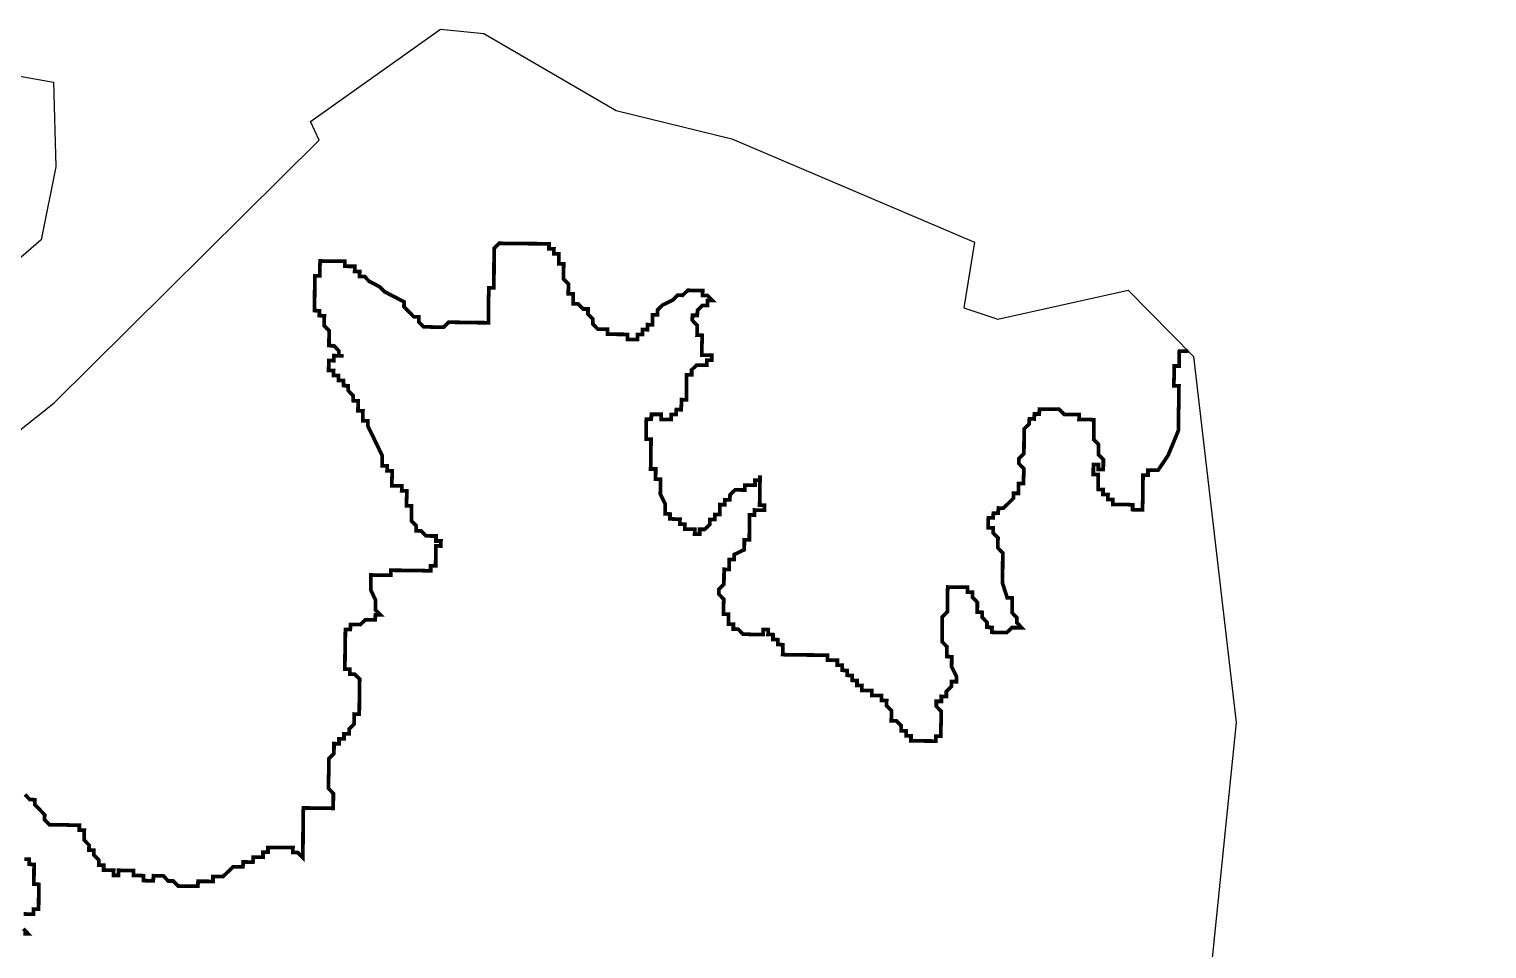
# Model space of a CAD drawing. Header units: metres. Extents: x 259555 to 262666, y 2177299 to 2181346.
# Drawn here: x 261083 to 262245, y 2180337 to 2181070 of the extents above; entities that cross this region are included whole.
import ezdxf

# ---------------------------------------------------------------- set-up
doc = ezdxf.new("R2010")
doc.units = ezdxf.units.M
doc.layers.add('HAZARDS LINE', color=1, linetype='Continuous')
doc.layers.add('village', color=3, linetype='Continuous')

msp = doc.modelspace()

# ---------------------------------------------------------------- linework, layer by layer
at = {"layer": 'HAZARDS LINE', "lineweight": 18}
for points in [[(262007.2, 2180813.2, 2.97, 2.97, 0), (262004.1, 2180813.3, 2.97, 2.97, 0), (262000.1, 2180813.3, 2.97, 2.97, 0), (262000, 2180809.4, 2.97, 2.97, 0), (262000, 2180805.4, 2.97, 2.97, 0), (261999.9, 2180801.4, 2.97, 2.97, 0), (261996, 2180801.5, 2.97, 2.97, 0), (261995.9, 2180797.5, 2.97, 2.97, 0), (261995.9, 2180793.5, 2.97, 2.97, 0), (261995.8, 2180789.6, 2.97, 2.97, 0), (261995.8, 2180785.6, 2.97, 2.97, 0), (261999.8, 2180785.6, 2.97, 2.97, 0), (261999.7, 2180781.6, 2.97, 2.97, 0), (261999.7, 2180777.6, 2.97, 2.97, 0), (261999.6, 2180773.7, 2.97, 2.97, 0), (261999.6, 2180769.7, 2.97, 2.97, 0), (261999.5, 2180765.7, 2.97, 2.97, 0), (261999.5, 2180761.8, 2.97, 2.97, 0), (261999.4, 2180757.8, 2.97, 2.97, 0), (261999.4, 2180753.8, 2.97, 2.97, 0), (261999.3, 2180749.9, 2.97, 2.97, 0), (261991.1, 2180730.1, 2.97, 2.97, 0), (261983.1, 2180718.3, 2.97, 2.97, 0), (261979.1, 2180718.4, 2.97, 2.97, 0), (261975.1, 2180718.4, 2.97, 2.97, 0), (261975.1, 2180714.5, 2.97, 2.97, 0), (261971.1, 2180714.5, 2.97, 2.97, 0), (261971.1, 2180710.6, 2.97, 2.97, 0), (261971, 2180706.6, 2.97, 2.97, 0), (261971, 2180702.6, 2.97, 2.97, 0), (261970.9, 2180698.7, 2.97, 2.97, 0), (261970.9, 2180694.7, 2.97, 2.97, 0), (261970.8, 2180690.7, 2.97, 2.97, 0), (261970.8, 2180686.8, 2.97, 2.97, 0), (261966.8, 2180686.8, 2.97, 2.97, 0), (261962.8, 2180686.9, 2.97, 2.97, 0), (261962.9, 2180690.8, 2.97, 2.97, 0), (261958.9, 2180690.9, 2.97, 2.97, 0), (261955, 2180690.9, 2.97, 2.97, 0), (261951, 2180691, 2.97, 2.97, 0), (261947, 2180691, 2.97, 2.97, 0), (261947.1, 2180695, 2.97, 2.97, 0), (261943.1, 2180695, 2.97, 2.97, 0), (261943.2, 2180699, 2.97, 2.97, 0), (261939.2, 2180699, 2.97, 2.97, 0), (261939.3, 2180703, 2.97, 2.97, 0), (261935.3, 2180703.1, 2.97, 2.97, 0), (261935.3, 2180707, 2.97, 2.97, 0), (261935.4, 2180711, 2.97, 2.97, 0), (261935.4, 2180715, 2.97, 2.97, 0), (261931.5, 2180715, 2.97, 2.97, 0), (261931.5, 2180719, 2.97, 2.97, 0), (261931.6, 2180722.9, 2.97, 2.97, 0), (261935.5, 2180722.9, 2.97, 2.97, 0), (261935.5, 2180718.9, 2.97, 2.97, 0), (261939.4, 2180718.9, 2.97, 2.97, 0), (261939.5, 2180722.8, 2.97, 2.97, 0), (261939.5, 2180726.8, 2.97, 2.97, 0), (261935.6, 2180730.8, 2.97, 2.97, 0), (261935.7, 2180734.8, 2.97, 2.97, 0), (261935.7, 2180738.8, 2.97, 2.97, 0), (261931.8, 2180742.8, 2.97, 2.97, 0), (261931.9, 2180746.7, 2.97, 2.97, 0), (261931.9, 2180750.7, 2.97, 2.97, 0), (261932, 2180754.7, 2.97, 2.97, 0), (261932, 2180758.6, 2.97, 2.97, 0), (261928, 2180758.7, 2.97, 2.97, 0), (261924.1, 2180758.7, 2.97, 2.97, 0), (261920.1, 2180758.8, 2.97, 2.97, 0), (261920.2, 2180762.7, 2.97, 2.97, 0), (261916.2, 2180762.8, 2.97, 2.97, 0), (261912.2, 2180762.8, 2.97, 2.97, 0), (261908.3, 2180762.9, 2.97, 2.97, 0), (261904.3, 2180766.9, 2.97, 2.97, 0), (261900.4, 2180767, 2.97, 2.97, 0), (261896.4, 2180767, 2.97, 2.97, 0), (261892.4, 2180767, 2.97, 2.97, 0), (261888.5, 2180767.1, 2.97, 2.97, 0), (261888.4, 2180763.1, 2.97, 2.97, 0), (261884.5, 2180763.2, 2.97, 2.97, 0), (261884.4, 2180759.2, 2.97, 2.97, 0), (261880.5, 2180759.3, 2.97, 2.97, 0), (261880.4, 2180755.3, 2.97, 2.97, 0), (261876.4, 2180751.4, 2.97, 2.97, 0), (261876.3, 2180747.4, 2.97, 2.97, 0), (261876.3, 2180743.4, 2.97, 2.97, 0), (261876.2, 2180739.5, 2.97, 2.97, 0), (261876.2, 2180735.5, 2.97, 2.97, 0), (261876.1, 2180731.5, 2.97, 2.97, 0), (261872.1, 2180727.6, 2.97, 2.97, 0), (261872.1, 2180723.7, 2.97, 2.97, 0), (261876, 2180719.7, 2.97, 2.97, 0), (261876, 2180715.7, 2.97, 2.97, 0), (261875.9, 2180711.7, 2.97, 2.97, 0), (261875.9, 2180707.8, 2.97, 2.97, 0), (261871.9, 2180707.8, 2.97, 2.97, 0), (261871.8, 2180703.8, 2.97, 2.97, 0), (261871.8, 2180699.9, 2.97, 2.97, 0), (261867.8, 2180699.9, 2.97, 2.97, 0), (261867.8, 2180696, 2.97, 2.97, 0), (261863.8, 2180692, 2.97, 2.97, 0), (261859.8, 2180688.1, 2.97, 2.97, 0), (261855.8, 2180688.2, 2.97, 2.97, 0), (261855.7, 2180684.2, 2.97, 2.97, 0), (261851.8, 2180684.2, 2.97, 2.97, 0), (261851.7, 2180680.3, 2.97, 2.97, 0), (261847.8, 2180680.3, 2.97, 2.97, 0), (261847.7, 2180676.4, 2.97, 2.97, 0), (261847.7, 2180672.4, 2.97, 2.97, 0), (261851.6, 2180672.3, 2.97, 2.97, 0), (261851.6, 2180668.4, 2.97, 2.97, 0), (261855.5, 2180664.4, 2.97, 2.97, 0), (261855.4, 2180660.4, 2.97, 2.97, 0), (261855.4, 2180656.4, 2.97, 2.97, 0), (261859.3, 2180652.4, 2.97, 2.97, 0), (261859.3, 2180648.5, 2.97, 2.97, 0), (261859.2, 2180644.5, 2.97, 2.97, 0), (261859.2, 2180640.5, 2.97, 2.97, 0), (261859, 2180628.6, 2.97, 2.97, 0), (261862.8, 2180616.7, 2.97, 2.97, 0), (261866.8, 2180616.6, 2.97, 2.97, 0), (261866.8, 2180612.7, 2.97, 2.97, 0), (261866.7, 2180608.7, 2.97, 2.97, 0), (261866.7, 2180604.7, 2.97, 2.97, 0), (261870.6, 2180600.7, 2.97, 2.97, 0), (261870.5, 2180596.8, 2.97, 2.97, 0), (261874.4, 2180592.7, 2.97, 2.97, 0), (261870.5, 2180592.8, 2.97, 2.97, 0), (261866.5, 2180592.8, 2.97, 2.97, 0), (261862.5, 2180588.9, 2.97, 2.97, 0), (261858.5, 2180589, 2.97, 2.97, 0), (261854.6, 2180589, 2.97, 2.97, 0), (261850.6, 2180589.1, 2.97, 2.97, 0), (261850.7, 2180593, 2.97, 2.97, 0), (261846.7, 2180593.1, 2.97, 2.97, 0), (261846.7, 2180597, 2.97, 2.97, 0), (261842.8, 2180601.1, 2.97, 2.97, 0), (261842.9, 2180605, 2.97, 2.97, 0), (261838.9, 2180605.1, 2.97, 2.97, 0), (261839, 2180609, 2.97, 2.97, 0), (261839, 2180613, 2.97, 2.97, 0), (261835.1, 2180617, 2.97, 2.97, 0), (261835.1, 2180621, 2.97, 2.97, 0), (261831.2, 2180621, 2.97, 2.97, 0), (261831.2, 2180625, 2.97, 2.97, 0), (261827.3, 2180625, 2.97, 2.97, 0), (261823.3, 2180625.1, 2.97, 2.97, 0), (261819.3, 2180625.1, 2.97, 2.97, 0), (261815.4, 2180625.2, 2.97, 2.97, 0), (261815.3, 2180621.2, 2.97, 2.97, 0), (261815.3, 2180617.3, 2.97, 2.97, 0), (261815.2, 2180613.3, 2.97, 2.97, 0), (261815.2, 2180609.3, 2.97, 2.97, 0), (261815.1, 2180605.4, 2.97, 2.97, 0), (261811.1, 2180601.4, 2.97, 2.97, 0), (261811, 2180597.5, 2.97, 2.97, 0), (261811, 2180593.5, 2.97, 2.97, 0), (261811, 2180589.5, 2.97, 2.97, 0), (261810.9, 2180585.6, 2.97, 2.97, 0), (261810.9, 2180581.6, 2.97, 2.97, 0), (261814.8, 2180577.6, 2.97, 2.97, 0), (261814.7, 2180569.7, 2.97, 2.97, 0), (261818.6, 2180569.6, 2.97, 2.97, 0), (261818.5, 2180561.7, 2.97, 2.97, 0), (261822.4, 2180553.7, 2.97, 2.97, 0), (261822.4, 2180549.7, 2.97, 2.97, 0), (261818.4, 2180549.8, 2.97, 2.97, 0), (261818.3, 2180545.8, 2.97, 2.97, 0), (261814.3, 2180541.9, 2.97, 2.97, 0), (261814.3, 2180537.9, 2.97, 2.97, 0), (261810.3, 2180538, 2.97, 2.97, 0), (261810.3, 2180534, 2.97, 2.97, 0), (261806.3, 2180534.1, 2.97, 2.97, 0), (261806.3, 2180530.1, 2.97, 2.97, 0), (261810.2, 2180526.1, 2.97, 2.97, 0), (261810.1, 2180522.1, 2.97, 2.97, 0), (261810.1, 2180518.2, 2.97, 2.97, 0), (261810, 2180514.2, 2.97, 2.97, 0), (261810, 2180510.2, 2.97, 2.97, 0), (261809.9, 2180506.3, 2.97, 2.97, 0), (261806, 2180506.3, 2.97, 2.97, 0), (261805.9, 2180502.3, 2.97, 2.97, 0), (261802, 2180502.4, 2.97, 2.97, 0), (261798, 2180502.4, 2.97, 2.97, 0), (261794, 2180502.5, 2.97, 2.97, 0), (261790.1, 2180502.5, 2.97, 2.97, 0), (261786.1, 2180502.6, 2.97, 2.97, 0), (261786.1, 2180506.6, 2.97, 2.97, 0), (261782.2, 2180506.6, 2.97, 2.97, 0), (261782.2, 2180510.6, 2.97, 2.97, 0), (261778.3, 2180510.6, 2.97, 2.97, 0), (261778.3, 2180514.6, 2.97, 2.97, 0), (261774.4, 2180518.6, 2.97, 2.97, 0), (261770.4, 2180518.6, 2.97, 2.97, 0), (261770.5, 2180522.6, 2.97, 2.97, 0), (261770.5, 2180526.6, 2.97, 2.97, 0), (261766.6, 2180530.6, 2.97, 2.97, 0), (261766.7, 2180534.6, 2.97, 2.97, 0), (261762.7, 2180534.6, 2.97, 2.97, 0), (261762.7, 2180538.6, 2.97, 2.97, 0), (261758.8, 2180538.6, 2.97, 2.97, 0), (261754.8, 2180538.7, 2.97, 2.97, 0), (261754.9, 2180542.6, 2.97, 2.97, 0), (261750.9, 2180542.7, 2.97, 2.97, 0), (261746.9, 2180542.7, 2.97, 2.97, 0), (261747, 2180546.7, 2.97, 2.97, 0), (261743, 2180546.7, 2.97, 2.97, 0), (261743.1, 2180550.7, 2.97, 2.97, 0), (261739.1, 2180550.8, 2.97, 2.97, 0), (261739.1, 2180554.7, 2.97, 2.97, 0), (261735.2, 2180554.8, 2.97, 2.97, 0), (261735.2, 2180558.7, 2.97, 2.97, 0), (261731.3, 2180558.8, 2.97, 2.97, 0), (261731.3, 2180562.8, 2.97, 2.97, 0), (261727.3, 2180562.8, 2.97, 2.97, 0), (261727.4, 2180566.8, 2.97, 2.97, 0), (261723.4, 2180566.8, 2.97, 2.97, 0), (261719.5, 2180566.9, 2.97, 2.97, 0), (261719.5, 2180570.8, 2.97, 2.97, 0), (261715.5, 2180570.9, 2.97, 2.97, 0), (261711.6, 2180570.9, 2.97, 2.97, 0), (261707.6, 2180571, 2.97, 2.97, 0), (261703.6, 2180571, 2.97, 2.97, 0), (261699.7, 2180571.1, 2.97, 2.97, 0), (261691.7, 2180571.2, 2.97, 2.97, 0), (261687.8, 2180571.2, 2.97, 2.97, 0), (261683.8, 2180571.3, 2.97, 2.97, 0), (261683.9, 2180575.2, 2.97, 2.97, 0), (261683.9, 2180579.2, 2.97, 2.97, 0), (261680, 2180579.3, 2.97, 2.97, 0), (261680, 2180583.2, 2.97, 2.97, 0), (261676, 2180583.3, 2.97, 2.97, 0), (261676.1, 2180587.2, 2.97, 2.97, 0), (261672.1, 2180587.3, 2.97, 2.97, 0), (261672.2, 2180591.2, 2.97, 2.97, 0), (261668.2, 2180591.3, 2.97, 2.97, 0), (261668.2, 2180587.3, 2.97, 2.97, 0), (261664.2, 2180587.4, 2.97, 2.97, 0), (261660.2, 2180587.4, 2.97, 2.97, 0), (261656.3, 2180587.5, 2.97, 2.97, 0), (261652.3, 2180587.5, 2.97, 2.97, 0), (261648.4, 2180591.5, 2.97, 2.97, 0), (261644.4, 2180591.6, 2.97, 2.97, 0), (261644.5, 2180595.6, 2.97, 2.97, 0), (261640.5, 2180595.6, 2.97, 2.97, 0), (261640.5, 2180599.6, 2.97, 2.97, 0), (261640.6, 2180603.5, 2.97, 2.97, 0), (261636.6, 2180603.6, 2.97, 2.97, 0), (261636.7, 2180607.5, 2.97, 2.97, 0), (261636.7, 2180611.5, 2.97, 2.97, 0), (261636.8, 2180615.5, 2.97, 2.97, 0), (261632.9, 2180619.5, 2.97, 2.97, 0), (261632.9, 2180623.5, 2.97, 2.97, 0), (261636.9, 2180627.4, 2.97, 2.97, 0), (261637, 2180631.3, 2.97, 2.97, 0), (261637, 2180635.3, 2.97, 2.97, 0), (261637.1, 2180639.3, 2.97, 2.97, 0), (261641, 2180639.2, 2.97, 2.97, 0), (261641.1, 2180643.2, 2.97, 2.97, 0), (261641.1, 2180647.2, 2.97, 2.97, 0), (261645.1, 2180647.1, 2.97, 2.97, 0), (261645.1, 2180651.1, 2.97, 2.97, 0), (261653.1, 2180654.9, 2.97, 2.97, 0), (261653.2, 2180658.9, 2.97, 2.97, 0), (261653.2, 2180662.9, 2.97, 2.97, 0), (261657.2, 2180662.8, 2.97, 2.97, 0), (261657.2, 2180666.8, 2.97, 2.97, 0), (261657.3, 2180670.8, 2.97, 2.97, 0), (261657.3, 2180674.7, 2.97, 2.97, 0), (261657.4, 2180678.7, 2.97, 2.97, 0), (261657.4, 2180682.7, 2.97, 2.97, 0), (261661.4, 2180682.6, 2.97, 2.97, 0), (261661.4, 2180686.6, 2.97, 2.97, 0), (261665.4, 2180686.5, 2.97, 2.97, 0), (261669.4, 2180686.5, 2.97, 2.97, 0), (261669.4, 2180690.4, 2.97, 2.97, 0), (261665.4, 2180690.5, 2.97, 2.97, 0), (261665.5, 2180694.5, 2.97, 2.97, 0), (261665.5, 2180698.4, 2.97, 2.97, 0), (261665.6, 2180702.4, 2.97, 2.97, 0), (261665.6, 2180706.4, 2.97, 2.97, 0), (261665.7, 2180710.3, 2.97, 2.97, 0), (261665.7, 2180714.3, 2.97, 2.97, 0), (261665.7, 2180710.3, 2.97, 2.97, 0), (261661.7, 2180710.4, 2.97, 2.97, 0), (261661.7, 2180706.4, 2.97, 2.97, 0), (261657.7, 2180706.5, 2.97, 2.97, 0), (261653.7, 2180706.5, 2.97, 2.97, 0), (261653.7, 2180702.5, 2.97, 2.97, 0), (261649.7, 2180702.6, 2.97, 2.97, 0), (261645.8, 2180702.6, 2.97, 2.97, 0), (261641.8, 2180698.7, 2.97, 2.97, 0), (261641.7, 2180694.8, 2.97, 2.97, 0), (261637.7, 2180694.8, 2.97, 2.97, 0), (261637.7, 2180690.8, 2.97, 2.97, 0), (261633.7, 2180690.9, 2.97, 2.97, 0), (261633.7, 2180686.9, 2.97, 2.97, 0), (261633.6, 2180683, 2.97, 2.97, 0), (261629.7, 2180683, 2.97, 2.97, 0), (261629.6, 2180679, 2.97, 2.97, 0), (261625.6, 2180679.1, 2.97, 2.97, 0), (261625.6, 2180675.1, 2.97, 2.97, 0), (261621.6, 2180671.2, 2.97, 2.97, 0), (261617.6, 2180671.2, 2.97, 2.97, 0), (261617.6, 2180667.3, 2.97, 2.97, 0), (261613.6, 2180667.3, 2.97, 2.97, 0), (261613.7, 2180671.3, 2.97, 2.97, 0), (261609.7, 2180671.3, 2.97, 2.97, 0), (261605.7, 2180671.4, 2.97, 2.97, 0), (261605.8, 2180675.4, 2.97, 2.97, 0), (261601.8, 2180675.4, 2.97, 2.97, 0), (261601.9, 2180679.4, 2.97, 2.97, 0), (261597.9, 2180679.4, 2.97, 2.97, 0), (261593.9, 2180679.5, 2.97, 2.97, 0), (261594, 2180683.4, 2.97, 2.97, 0), (261590, 2180683.5, 2.97, 2.97, 0), (261590.1, 2180687.5, 2.97, 2.97, 0), (261590.1, 2180691.4, 2.97, 2.97, 0), (261586.2, 2180699.4, 2.97, 2.97, 0), (261586.3, 2180703.4, 2.97, 2.97, 0), (261586.3, 2180707.3, 2.97, 2.97, 0), (261586.4, 2180711.3, 2.97, 2.97, 0), (261582.4, 2180711.3, 2.97, 2.97, 0), (261582.5, 2180715.3, 2.97, 2.97, 0), (261582.5, 2180719.3, 2.97, 2.97, 0), (261578.5, 2180719.3, 2.97, 2.97, 0), (261578.6, 2180723.3, 2.97, 2.97, 0), (261578.6, 2180727.3, 2.97, 2.97, 0), (261578.7, 2180731.2, 2.97, 2.97, 0), (261578.7, 2180735.2, 2.97, 2.97, 0), (261578.8, 2180739.2, 2.97, 2.97, 0), (261578.8, 2180743.1, 2.97, 2.97, 0), (261574.9, 2180743.2, 2.97, 2.97, 0), (261574.9, 2180747.1, 2.97, 2.97, 0), (261575, 2180751.1, 2.97, 2.97, 0), (261575, 2180755.1, 2.97, 2.97, 0), (261575.1, 2180759, 2.97, 2.97, 0), (261579, 2180759, 2.97, 2.97, 0), (261579.1, 2180762.9, 2.97, 2.97, 0), (261583, 2180762.9, 2.97, 2.97, 0), (261587, 2180762.9, 2.97, 2.97, 0), (261587, 2180758.9, 2.97, 2.97, 0), (261590.9, 2180758.8, 2.97, 2.97, 0), (261594.9, 2180758.8, 2.97, 2.97, 0), (261594.9, 2180762.8, 2.97, 2.97, 0), (261598.9, 2180762.7, 2.97, 2.97, 0), (261599, 2180766.7, 2.97, 2.97, 0), (261602.9, 2180766.6, 2.97, 2.97, 0), (261603, 2180770.6, 2.97, 2.97, 0), (261603, 2180774.6, 2.97, 2.97, 0), (261607, 2180774.5, 2.97, 2.97, 0), (261607, 2180778.5, 2.97, 2.97, 0), (261607.1, 2180782.4, 2.97, 2.97, 0), (261607.1, 2180786.4, 2.97, 2.97, 0), (261607.2, 2180790.4, 2.97, 2.97, 0), (261607.2, 2180794.3, 2.97, 2.97, 0), (261611.2, 2180794.3, 2.97, 2.97, 0), (261611.2, 2180798.3, 2.97, 2.97, 0), (261615.3, 2180802.2, 2.97, 2.97, 0), (261619.2, 2180802.1, 2.97, 2.97, 0), (261623.2, 2180802.1, 2.97, 2.97, 0), (261623.2, 2180806, 2.97, 2.97, 0), (261627.2, 2180806, 2.97, 2.97, 0), (261627.2, 2180810, 2.97, 2.97, 0), (261623.3, 2180810, 2.97, 2.97, 0), (261619.3, 2180810.1, 2.97, 2.97, 0), (261619.4, 2180814, 2.97, 2.97, 0), (261619.4, 2180818, 2.97, 2.97, 0), (261619.5, 2180822, 2.97, 2.97, 0), (261619.5, 2180825.9, 2.97, 2.97, 0), (261615.5, 2180826, 2.97, 2.97, 0), (261615.6, 2180829.9, 2.97, 2.97, 0), (261615.6, 2180833.9, 2.97, 2.97, 0), (261611.7, 2180837.9, 2.97, 2.97, 0), (261611.8, 2180841.9, 2.97, 2.97, 0), (261615.7, 2180841.8, 2.97, 2.97, 0), (261615.8, 2180845.8, 2.97, 2.97, 0), (261619.8, 2180849.7, 2.97, 2.97, 0), (261623.8, 2180849.7, 2.97, 2.97, 0), (261623.8, 2180853.6, 2.97, 2.97, 0), (261627.8, 2180853.6, 2.97, 2.97, 0), (261623.9, 2180857.6, 2.97, 2.97, 0), (261619.9, 2180857.6, 2.97, 2.97, 0), (261620, 2180861.6, 2.97, 2.97, 0), (261616, 2180861.7, 2.97, 2.97, 0), (261612, 2180861.7, 2.97, 2.97, 0), (261608.1, 2180861.8, 2.97, 2.97, 0), (261604, 2180857.8, 2.97, 2.97, 0), (261600.1, 2180857.9, 2.97, 2.97, 0), (261596.1, 2180854, 2.97, 2.97, 0), (261588.1, 2180850.1, 2.97, 2.97, 0), (261584.1, 2180846.2, 2.97, 2.97, 0), (261584, 2180842.2, 2.97, 2.97, 0), (261580.1, 2180842.3, 2.97, 2.97, 0), (261580, 2180838.3, 2.97, 2.97, 0), (261580, 2180834.3, 2.97, 2.97, 0), (261576, 2180834.4, 2.97, 2.97, 0), (261575.9, 2180830.4, 2.97, 2.97, 0), (261572, 2180830.5, 2.97, 2.97, 0), (261571.9, 2180826.5, 2.97, 2.97, 0), (261568, 2180826.6, 2.97, 2.97, 0), (261567.9, 2180822.6, 2.97, 2.97, 0), (261563.9, 2180822.6, 2.97, 2.97, 0), (261560, 2180822.7, 2.97, 2.97, 0), (261560, 2180826.6, 2.97, 2.97, 0), (261556.1, 2180826.7, 2.97, 2.97, 0), (261552.1, 2180826.7, 2.97, 2.97, 0), (261548.1, 2180826.8, 2.97, 2.97, 0), (261544.2, 2180826.8, 2.97, 2.97, 0), (261544.2, 2180830.8, 2.97, 2.97, 0), (261540.3, 2180830.9, 2.97, 2.97, 0), (261536.3, 2180830.9, 2.97, 2.97, 0), (261532.4, 2180834.9, 2.97, 2.97, 0), (261532.4, 2180838.9, 2.97, 2.97, 0), (261528.5, 2180842.9, 2.97, 2.97, 0), (261528.6, 2180846.9, 2.97, 2.97, 0), (261524.6, 2180846.9, 2.97, 2.97, 0), (261520.7, 2180850.9, 2.97, 2.97, 0), (261516.7, 2180851, 2.97, 2.97, 0), (261516.8, 2180854.9, 2.97, 2.97, 0), (261516.8, 2180858.9, 2.97, 2.97, 0), (261512.8, 2180859, 2.97, 2.97, 0), (261512.9, 2180862.9, 2.97, 2.97, 0), (261512.9, 2180866.9, 2.97, 2.97, 0), (261509, 2180870.9, 2.97, 2.97, 0), (261509.1, 2180874.9, 2.97, 2.97, 0), (261509.1, 2180878.8, 2.97, 2.97, 0), (261509.2, 2180882.8, 2.97, 2.97, 0), (261505.2, 2180882.9, 2.97, 2.97, 0), (261505.2, 2180886.8, 2.97, 2.97, 0), (261505.3, 2180890.8, 2.97, 2.97, 0), (261501.3, 2180890.8, 2.97, 2.97, 0), (261501.4, 2180894.8, 2.97, 2.97, 0), (261497.4, 2180894.8, 2.97, 2.97, 0), (261497.5, 2180898.8, 2.97, 2.97, 0), (261493.5, 2180898.9, 2.97, 2.97, 0), (261485.6, 2180899, 2.97, 2.97, 0), (261481.6, 2180899, 2.97, 2.97, 0), (261477.6, 2180899.1, 2.97, 2.97, 0), (261473.7, 2180899.1, 2.97, 2.97, 0), (261469.7, 2180899.2, 2.97, 2.97, 0), (261461.8, 2180899.2, 2.97, 2.97, 0), (261457.8, 2180899.3, 2.97, 2.97, 0), (261453.8, 2180895.4, 2.97, 2.97, 0), (261453.7, 2180891.4, 2.97, 2.97, 0), (261453.7, 2180887.4, 2.97, 2.97, 0), (261453.6, 2180883.5, 2.97, 2.97, 0), (261453.6, 2180879.5, 2.97, 2.97, 0), (261453.6, 2180875.6, 2.97, 2.97, 0), (261453.5, 2180871.6, 2.97, 2.97, 0), (261453.5, 2180867.6, 2.97, 2.97, 0), (261453.4, 2180863.7, 2.97, 2.97, 0), (261449.4, 2180863.7, 2.97, 2.97, 0), (261449.4, 2180859.7, 2.97, 2.97, 0), (261449.3, 2180855.8, 2.97, 2.97, 0), (261449.3, 2180851.8, 2.97, 2.97, 0), (261449.2, 2180847.8, 2.97, 2.97, 0), (261449.2, 2180843.9, 2.97, 2.97, 0), (261449.1, 2180839.9, 2.97, 2.97, 0), (261449.1, 2180835.9, 2.97, 2.97, 0), (261445.1, 2180836, 2.97, 2.97, 0), (261441.2, 2180836, 2.97, 2.97, 0), (261437.2, 2180836.1, 2.97, 2.97, 0), (261433.2, 2180836.1, 2.97, 2.97, 0), (261429.3, 2180836.2, 2.97, 2.97, 0), (261421.3, 2180836.3, 2.97, 2.97, 0), (261417.4, 2180836.3, 2.97, 2.97, 0), (261413.4, 2180832.4, 2.97, 2.97, 0), (261409.4, 2180832.5, 2.97, 2.97, 0), (261405.4, 2180832.5, 2.97, 2.97, 0), (261401.5, 2180832.6, 2.97, 2.97, 0), (261397.5, 2180832.6, 2.97, 2.97, 0), (261393.6, 2180836.6, 2.97, 2.97, 0), (261393.6, 2180840.6, 2.97, 2.97, 0), (261389.7, 2180840.6, 2.97, 2.97, 0), (261385.8, 2180844.6, 2.97, 2.97, 0), (261381.8, 2180848.7, 2.97, 2.97, 0), (261381.9, 2180852.6, 2.97, 2.97, 0), (261374, 2180856.7, 2.97, 2.97, 0), (261366.1, 2180860.8, 2.97, 2.97, 0), (261362.2, 2180864.8, 2.97, 2.97, 0), (261354.3, 2180868.8, 2.97, 2.97, 0), (261350.4, 2180872.8, 2.97, 2.97, 0), (261346.4, 2180872.9, 2.97, 2.97, 0), (261346.5, 2180876.9, 2.97, 2.97, 0), (261342.5, 2180876.9, 2.97, 2.97, 0), (261342.6, 2180880.9, 2.97, 2.97, 0), (261338.6, 2180880.9, 2.97, 2.97, 0), (261334.6, 2180881, 2.97, 2.97, 0), (261334.7, 2180884.9, 2.97, 2.97, 0), (261330.7, 2180885, 2.97, 2.97, 0), (261326.8, 2180885, 2.97, 2.97, 0), (261322.8, 2180885.1, 2.97, 2.97, 0), (261318.8, 2180885.1, 2.97, 2.97, 0), (261314.9, 2180885.2, 2.97, 2.97, 0), (261314.8, 2180881.2, 2.97, 2.97, 0), (261314.8, 2180877.2, 2.97, 2.97, 0), (261314.7, 2180873.3, 2.97, 2.97, 0), (261310.7, 2180873.3, 2.97, 2.97, 0), (261310.7, 2180869.4, 2.97, 2.97, 0), (261310.7, 2180865.4, 2.97, 2.97, 0), (261310.6, 2180861.4, 2.97, 2.97, 0), (261310.6, 2180857.5, 2.97, 2.97, 0), (261310.5, 2180853.5, 2.97, 2.97, 0), (261310.5, 2180849.5, 2.97, 2.97, 0), (261310.4, 2180845.6, 2.97, 2.97, 0), (261314.4, 2180845.5, 2.97, 2.97, 0), (261314.3, 2180841.6, 2.97, 2.97, 0), (261318.3, 2180841.5, 2.97, 2.97, 0), (261318.2, 2180837.5, 2.97, 2.97, 0), (261318.2, 2180833.6, 2.97, 2.97, 0), (261322.1, 2180829.6, 2.97, 2.97, 0), (261322.1, 2180825.6, 2.97, 2.97, 0), (261322, 2180821.6, 2.97, 2.97, 0), (261322, 2180817.7, 2.97, 2.97, 0), (261325.9, 2180817.6, 2.97, 2.97, 0), (261329.8, 2180813.6, 2.97, 2.97, 0), (261329.8, 2180809.6, 2.97, 2.97, 0), (261333.8, 2180809.6, 2.97, 2.97, 0), (261329.8, 2180809.6, 2.97, 2.97, 0), (261325.8, 2180809.7, 2.97, 2.97, 0), (261325.8, 2180805.7, 2.97, 2.97, 0), (261321.8, 2180805.8, 2.97, 2.97, 0), (261321.8, 2180801.8, 2.97, 2.97, 0), (261321.7, 2180797.8, 2.97, 2.97, 0), (261325.7, 2180797.8, 2.97, 2.97, 0), (261325.6, 2180793.8, 2.97, 2.97, 0), (261329.6, 2180793.8, 2.97, 2.97, 0), (261329.6, 2180789.8, 2.97, 2.97, 0), (261333.5, 2180789.8, 2.97, 2.97, 0), (261333.5, 2180785.8, 2.97, 2.97, 0), (261337.4, 2180785.7, 2.97, 2.97, 0), (261337.4, 2180781.8, 2.97, 2.97, 0), (261341.3, 2180777.8, 2.97, 2.97, 0), (261341.3, 2180773.8, 2.97, 2.97, 0), (261345.2, 2180773.7, 2.97, 2.97, 0), (261345.2, 2180769.8, 2.97, 2.97, 0), (261345.1, 2180765.8, 2.97, 2.97, 0), (261349.1, 2180765.8, 2.97, 2.97, 0), (261349, 2180761.8, 2.97, 2.97, 0), (261349, 2180757.8, 2.97, 2.97, 0), (261353, 2180757.8, 2.97, 2.97, 0), (261352.9, 2180753.8, 2.97, 2.97, 0), (261356.8, 2180745.8, 2.97, 2.97, 0), (261360.6, 2180737.9, 2.97, 2.97, 0), (261364.5, 2180729.9, 2.97, 2.97, 0), (261364.5, 2180725.9, 2.97, 2.97, 0), (261364.4, 2180721.9, 2.97, 2.97, 0), (261368.4, 2180721.9, 2.97, 2.97, 0), (261368.3, 2180717.9, 2.97, 2.97, 0), (261372.3, 2180717.9, 2.97, 2.97, 0), (261372.3, 2180713.9, 2.97, 2.97, 0), (261372.2, 2180709.9, 2.97, 2.97, 0), (261372.2, 2180706, 2.97, 2.97, 0), (261376.1, 2180705.9, 2.97, 2.97, 0), (261380.1, 2180705.9, 2.97, 2.97, 0), (261380, 2180701.9, 2.97, 2.97, 0), (261384, 2180701.9, 2.97, 2.97, 0), (261384, 2180697.9, 2.97, 2.97, 0), (261383.9, 2180693.9, 2.97, 2.97, 0), (261383.9, 2180690, 2.97, 2.97, 0), (261387.8, 2180689.9, 2.97, 2.97, 0), (261387.8, 2180686, 2.97, 2.97, 0), (261387.7, 2180682, 2.97, 2.97, 0), (261387.7, 2180678, 2.97, 2.97, 0), (261391.6, 2180674, 2.97, 2.97, 0), (261391.5, 2180670, 2.97, 2.97, 0), (261395.5, 2180670, 2.97, 2.97, 0), (261399.4, 2180666, 2.97, 2.97, 0), (261403.4, 2180665.9, 2.97, 2.97, 0), (261407.4, 2180665.9, 2.97, 2.97, 0), (261407.3, 2180661.9, 2.97, 2.97, 0), (261411.3, 2180661.9, 2.97, 2.97, 0), (261411.2, 2180657.9, 2.97, 2.97, 0), (261407.3, 2180658, 2.97, 2.97, 0), (261407.2, 2180654, 2.97, 2.97, 0), (261407.2, 2180650, 2.97, 2.97, 0), (261407.1, 2180646.1, 2.97, 2.97, 0), (261407.1, 2180642.1, 2.97, 2.97, 0), (261403.1, 2180642.1, 2.97, 2.97, 0), (261403.1, 2180638.2, 2.97, 2.97, 0), (261399.1, 2180638.2, 2.97, 2.97, 0), (261395.1, 2180638.3, 2.97, 2.97, 0), (261391.2, 2180638.3, 2.97, 2.97, 0), (261387.2, 2180638.4, 2.97, 2.97, 0), (261383.2, 2180638.4, 2.97, 2.97, 0), (261379.3, 2180638.5, 2.97, 2.97, 0), (261375.3, 2180638.5, 2.97, 2.97, 0), (261371.3, 2180638.6, 2.97, 2.97, 0), (261371.3, 2180634.6, 2.97, 2.97, 0), (261367.3, 2180634.6, 2.97, 2.97, 0), (261363.4, 2180634.7, 2.97, 2.97, 0), (261359.4, 2180634.7, 2.97, 2.97, 0), (261355.4, 2180634.8, 2.97, 2.97, 0), (261355.4, 2180630.8, 2.97, 2.97, 0), (261355.3, 2180626.9, 2.97, 2.97, 0), (261355.3, 2180622.9, 2.97, 2.97, 0), (261359.1, 2180614.9, 2.97, 2.97, 0), (261359.1, 2180610.9, 2.97, 2.97, 0), (261359, 2180607, 2.97, 2.97, 0), (261363, 2180603, 2.97, 2.97, 0), (261359, 2180603, 2.97, 2.97, 0), (261358.9, 2180599, 2.97, 2.97, 0), (261355, 2180599.1, 2.97, 2.97, 0), (261351, 2180599.1, 2.97, 2.97, 0), (261347, 2180595.2, 2.97, 2.97, 0), (261343, 2180595.3, 2.97, 2.97, 0), (261339.1, 2180595.3, 2.97, 2.97, 0), (261339, 2180591.4, 2.97, 2.97, 0), (261335.1, 2180591.4, 2.97, 2.97, 0), (261335, 2180583.5, 2.97, 2.97, 0), (261334.9, 2180579.5, 2.97, 2.97, 0), (261334.9, 2180575.5, 2.97, 2.97, 0), (261334.8, 2180571.6, 2.97, 2.97, 0), (261334.8, 2180567.6, 2.97, 2.97, 0), (261334.7, 2180563.6, 2.97, 2.97, 0), (261334.7, 2180559.7, 2.97, 2.97, 0), (261338.6, 2180559.6, 2.97, 2.97, 0), (261338.6, 2180555.7, 2.97, 2.97, 0), (261342.6, 2180555.6, 2.97, 2.97, 0), (261346.5, 2180551.6, 2.97, 2.97, 0), (261346.4, 2180547.6, 2.97, 2.97, 0), (261346.4, 2180543.7, 2.97, 2.97, 0), (261346.3, 2180539.7, 2.97, 2.97, 0), (261346.3, 2180535.7, 2.97, 2.97, 0), (261346.2, 2180531.8, 2.97, 2.97, 0), (261346.2, 2180527.8, 2.97, 2.97, 0), (261346.1, 2180523.8, 2.97, 2.97, 0), (261342.2, 2180523.9, 2.97, 2.97, 0), (261342.1, 2180519.9, 2.97, 2.97, 0), (261342.1, 2180516, 2.97, 2.97, 0), (261338.1, 2180512, 2.97, 2.97, 0), (261338, 2180508.1, 2.97, 2.97, 0), (261334, 2180508.1, 2.97, 2.97, 0), (261334, 2180504.2, 2.97, 2.97, 0), (261330, 2180504.2, 2.97, 2.97, 0), (261330, 2180500.2, 2.97, 2.97, 0), (261326, 2180500.3, 2.97, 2.97, 0), (261326, 2180496.3, 2.97, 2.97, 0), (261325.9, 2180492.4, 2.97, 2.97, 0), (261321.9, 2180488.4, 2.97, 2.97, 0), (261321.9, 2180484.5, 2.97, 2.97, 0), (261321.8, 2180480.5, 2.97, 2.97, 0), (261321.8, 2180476.5, 2.97, 2.97, 0), (261321.7, 2180472.6, 2.97, 2.97, 0), (261321.7, 2180468.6, 2.97, 2.97, 0), (261321.6, 2180464.6, 2.97, 2.97, 0), (261325.5, 2180460.6, 2.97, 2.97, 0), (261325.5, 2180456.7, 2.97, 2.97, 0), (261325.4, 2180452.7, 2.97, 2.97, 0), (261325.4, 2180448.7, 2.97, 2.97, 0), (261321.4, 2180448.8, 2.97, 2.97, 0), (261317.5, 2180448.8, 2.97, 2.97, 0), (261313.5, 2180448.9, 2.97, 2.97, 0), (261309.5, 2180448.9, 2.97, 2.97, 0), (261305.6, 2180449, 2.97, 2.97, 0), (261301.6, 2180449, 2.97, 2.97, 0), (261301.5, 2180445.1, 2.97, 2.97, 0), (261301.5, 2180441.1, 2.97, 2.97, 0), (261301.4, 2180437.1, 2.97, 2.97, 0), (261301.4, 2180433.2, 2.97, 2.97, 0), (261301.3, 2180429.2, 2.97, 2.97, 0), (261301.3, 2180425.2, 2.97, 2.97, 0), (261301.3, 2180421.3, 2.97, 2.97, 0), (261301.2, 2180417.3, 2.97, 2.97, 0), (261301.2, 2180413.3, 2.97, 2.97, 0), (261301.1, 2180409.4, 2.97, 2.97, 0), (261297.2, 2180413.4, 2.97, 2.97, 0), (261293.2, 2180413.4, 2.97, 2.97, 0), (261293.3, 2180417.4, 2.97, 2.97, 0), (261289.3, 2180417.4, 2.97, 2.97, 0), (261285.3, 2180417.5, 2.97, 2.97, 0), (261281.4, 2180417.5, 2.97, 2.97, 0), (261277.4, 2180417.6, 2.97, 2.97, 0), (261273.4, 2180417.6, 2.97, 2.97, 0), (261273.4, 2180413.7, 2.97, 2.97, 0), (261269.4, 2180413.7, 2.97, 2.97, 0), (261269.4, 2180409.7, 2.97, 2.97, 0), (261265.4, 2180409.8, 2.97, 2.97, 0), (261261.5, 2180409.8, 2.97, 2.97, 0), (261261.4, 2180405.9, 2.97, 2.97, 0), (261257.4, 2180405.9, 2.97, 2.97, 0), (261253.5, 2180406, 2.97, 2.97, 0), (261253.4, 2180402, 2.97, 2.97, 0), (261249.5, 2180402.1, 2.97, 2.97, 0), (261245.5, 2180402.1, 2.97, 2.97, 0), (261241.5, 2180398.2, 2.97, 2.97, 0), (261237.5, 2180394.3, 2.97, 2.97, 0), (261233.5, 2180394.3, 2.97, 2.97, 0), (261229.5, 2180394.4, 2.97, 2.97, 0), (261229.5, 2180390.4, 2.97, 2.97, 0), (261225.5, 2180390.5, 2.97, 2.97, 0), (261221.6, 2180390.5, 2.97, 2.97, 0), (261217.6, 2180390.5, 2.97, 2.97, 0), (261217.5, 2180386.6, 2.97, 2.97, 0), (261213.6, 2180386.6, 2.97, 2.97, 0), (261209.6, 2180386.7, 2.97, 2.97, 0), (261205.6, 2180386.7, 2.97, 2.97, 0), (261201.7, 2180386.8, 2.97, 2.97, 0), (261197.8, 2180390.8, 2.97, 2.97, 0), (261193.8, 2180390.8, 2.97, 2.97, 0), (261189.9, 2180394.9, 2.97, 2.97, 0), (261185.9, 2180394.9, 2.97, 2.97, 0), (261182, 2180395, 2.97, 2.97, 0), (261181.9, 2180391, 2.97, 2.97, 0), (261177.9, 2180391, 2.97, 2.97, 0), (261174, 2180391.1, 2.97, 2.97, 0), (261174, 2180395, 2.97, 2.97, 0), (261170.1, 2180395.1, 2.97, 2.97, 0), (261166.1, 2180395.1, 2.97, 2.97, 0), (261166.1, 2180399.1, 2.97, 2.97, 0), (261162.2, 2180399.2, 2.97, 2.97, 0), (261158.2, 2180399.2, 2.97, 2.97, 0), (261154.2, 2180399.3, 2.97, 2.97, 0), (261154.2, 2180395.3, 2.97, 2.97, 0), (261150.2, 2180395.3, 2.97, 2.97, 0), (261150.3, 2180399.3, 2.97, 2.97, 0), (261146.3, 2180399.4, 2.97, 2.97, 0), (261142.3, 2180399.4, 2.97, 2.97, 0), (261142.4, 2180403.4, 2.97, 2.97, 0), (261138.4, 2180403.4, 2.97, 2.97, 0), (261138.5, 2180407.4, 2.97, 2.97, 0), (261134.6, 2180411.4, 2.97, 2.97, 0), (261134.6, 2180415.4, 2.97, 2.97, 0), (261130.6, 2180415.4, 2.97, 2.97, 0), (261130.7, 2180419.4, 2.97, 2.97, 0), (261126.8, 2180423.4, 2.97, 2.97, 0), (261126.8, 2180427.4, 2.97, 2.97, 0), (261126.9, 2180431.3, 2.97, 2.97, 0), (261122.9, 2180431.4, 2.97, 2.97, 0), (261123, 2180435.3, 2.97, 2.97, 0), (261119, 2180435.4, 2.97, 2.97, 0), (261115, 2180435.4, 2.97, 2.97, 0), (261111.1, 2180435.5, 2.97, 2.97, 0), (261107.1, 2180435.5, 2.97, 2.97, 0), (261103.1, 2180435.6, 2.97, 2.97, 0), (261099.2, 2180435.6, 2.97, 2.97, 0), (261095.2, 2180439.6, 2.97, 2.97, 0), (261095.3, 2180443.6, 2.97, 2.97, 0), (261091.4, 2180447.6, 2.97, 2.97, 0), (261087.5, 2180451.6, 2.97, 2.97, 0), (261087.5, 2180455.6, 2.97, 2.97, 0), (261083.5, 2180455.7, 2.97, 2.97, 0), (261079.6, 2180459.7, 2.97, 2.97, 0)], [(261079, 2180408.1, 2.97, 2.97, 0), (261083, 2180408.1, 2.97, 2.97, 0), (261082.9, 2180404.1, 2.97, 2.97, 0), (261086.9, 2180404, 2.97, 2.97, 0), (261086.8, 2180400.1, 2.97, 2.97, 0), (261086.8, 2180396.1, 2.97, 2.97, 0), (261086.7, 2180392.1, 2.97, 2.97, 0), (261086.7, 2180388.2, 2.97, 2.97, 0), (261090.7, 2180388.1, 2.97, 2.97, 0), (261090.6, 2180384.2, 2.97, 2.97, 0), (261090.6, 2180380.2, 2.97, 2.97, 0), (261090.5, 2180376.2, 2.97, 2.97, 0), (261090.5, 2180372.3, 2.97, 2.97, 0), (261090.4, 2180368.3, 2.97, 2.97, 0), (261086.4, 2180368.4, 2.97, 2.97, 0), (261086.4, 2180364.4, 2.97, 2.97, 0), (261082.4, 2180364.4, 2.97, 2.97, 0), (261078.5, 2180364.5, 2.97, 2.97, 0)], [(261078.3, 2180352.6, 2.97, 2.97, 0), (261082.2, 2180348.6, 2.97, 2.97, 0), (261078.3, 2180348.6, 2.97, 2.97, 0)]]:
    msp.add_lwpolyline(points, format="xyseb", dxfattribs=at)
at = {"layer": 'village', "color": 3, "true_color": 0x00ff00}
for points in [[(261013.7, 2180701.4, 0), (261102.8, 2180772.1, 0), (261314.3, 2180981.5, 0), (261307.4, 2180996.5, 0), (261410.9, 2181070, 0), (261445.6, 2181066.7, 0), (261551, 2181005.2, 0), (261643.2, 2180982.7, 0), (261836.7, 2180900.2, 0), (261828.3, 2180847.7, 0), (261855.4, 2180838.7, 0), (261959.4, 2180862, 0), (262011.3, 2180809.1, 0), (262045.4, 2180517.2, 0), (262019.7, 2180264.1, 0), (262136.6, 2179856.2, 0), (262154.2, 2179553, 0), (262245.3, 2179349.3, 0)], [(260983.8, 2181048.7, 0), (261102.3, 2181027.8, 0), (261104.2, 2180960.3, 0), (261092.5, 2180902, 0), (261058.5, 2180872.7, 0)]]:
    msp.add_polyline3d(points, dxfattribs=at)

doc.saveas('drawing.dxf')
